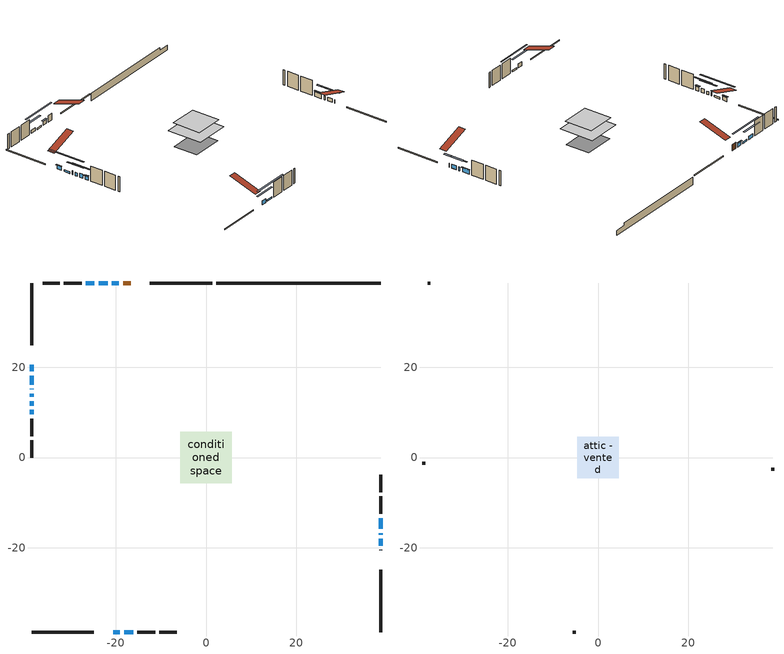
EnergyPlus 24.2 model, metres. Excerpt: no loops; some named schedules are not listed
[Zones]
conditioned space
 floor adiabatic (AdiabaticFloorConstruction): -5.67,-5.67 -5.67,5.67 5.67,5.67 5.67,-5.67 z3.05
 floor foundation (Slab1 construction): -5.08,-4.01 -5.08,4.01 5.08,4.01 5.08,-4.01 z-1.83
 wall outside (RimJoist1 construction): 1.36,38.66 -12.47,38.66 / -38.66,-38.66 -24.83,-38.66 / -38.66,38.66 -38.66,24.83 / 38.66,-38.66 38.66,-24.83 z0.61:0.91
 wall outside (AdiabaticWallConstruction 1): -16.71,38.66 -18.38,38.66 z0.61:2.64
 wall outside (AdiabaticWallConstruction): 38.66,-20.59 38.66,-20.49 / -38.66,20.59 -38.66,19.06 / -38.66,15.18 -38.66,15.08 / 38.66,-19.57 38.66,-18.04 / 38.66,-17.11 38.66,-16.75 z0.61:1.83; -19.31,38.66 -20.83,38.66 / -20.59,-38.66 -19.06,-38.66 / -38.66,12.52 -38.66,11.5 / -38.66,10.57 -38.66,9.55 z0.61:1.88; -21.76,38.66 -23.79,38.66 / -18.14,-38.66 -16.1,-38.66 / -38.66,18.14 -38.66,16.1 z0.61:1.12; 38.66,-15.83 38.66,-13.44 z0.61:2.03; -24.72,38.66 -26.6,38.66 z0.61:1.68; -38.66,14.16 -38.66,13.44 z0.61:1.63
 wall outside (Wall1 construction): -27.53,38.66 -31.46,38.66 / -15.18,-38.66 -11.25,-38.66 / -38.66,8.63 -38.66,4.7 / 38.66,-12.51 38.66,-8.58 z0.61:5.49
 wall outside (Wall2 construction): -32.39,38.66 -36.22,38.66 / -10.32,-38.66 -6.49,-38.66 / -38.66,3.77 -38.66,-0.06 / 38.66,-7.65 38.66,-3.83 z0.61:5.49
 wall foundation (FoundationWall1 construction): 2.29,38.66,-1.83 2.29,38.66,0.61 35.02,38.66,0.61 35.02,38.66,-0.24 38.66,38.66,-0.24 38.66,38.66,-1.83
 window (WindowConstruction 10): 38.66,-20.59 38.66,-20.49 z0.61:1.83
 window (WindowConstruction 7): -19.31,38.66 -20.83,38.66 z0.61:1.88
 window (WindowConstruction 8): -20.59,-38.66 -19.06,-38.66 z0.61:1.88
 window (WindowConstruction 9): -38.66,20.59 -38.66,19.06 z0.61:1.83
 window (WindowConstruction 12): -21.76,38.66 -23.79,38.66 z0.61:1.12
 window (WindowConstruction 13): -18.14,-38.66 -16.11,-38.66 z0.61:1.12
 window (WindowConstruction 14): -38.66,18.14 -38.66,16.11 z0.61:1.12
 window (WindowConstruction 11): -38.66,15.18 -38.66,15.08 z0.61:1.83
 window (WindowConstruction): 38.66,-19.57 38.66,-18.04 z0.61:1.83
 window (WindowConstruction 1): 38.66,-17.11 38.66,-16.76 z0.61:1.83
 window (WindowConstruction 2): 38.66,-15.83 38.66,-13.44 z0.61:2.03
 window (WindowConstruction 3): -24.72,38.66 -26.6,38.66 z0.61:1.68
 window (WindowConstruction 4): -38.66,14.15 -38.66,13.44 z0.61:1.62
 window (WindowConstruction 5): -38.66,12.51 -38.66,11.5 z0.61:1.88
 window (WindowConstruction 6): -38.66,10.57 -38.66,9.56 z0.61:1.88
 door (Door): -16.71,38.66 -18.38,38.66 z0.61:2.64
 ceiling adiabatic (AdiabaticFloorConstruction): 5.67,-5.67 5.67,5.67 -5.67,5.67 -5.67,-5.67 z3.05
attic - vented
 floor to conditioned space (Floor1 construction Reversed): -4.64,-4.64 -4.64,4.64 4.64,4.64 4.64,-4.64 z5.49
 wall outside (Wall3 construction): -37.14,38.66 -37.73,38.66 / -5.56,-38.66 -4.98,-38.66 / -38.66,-0.99 -38.66,-1.57 / 38.66,-2.9 38.66,-2.31 z0.61:5.49
 roof outside (Roof1 construction): -15.79,38.66,5.49 -15.79,29.61,8.5 -13.4,29.61,8.5 -13.4,38.66,5.49; -21.52,-38.66,5.49 -21.52,-29.61,8.5 -23.9,-29.61,8.5 -23.9,-38.66,5.49; -38.66,21.52,5.49 -29.61,21.52,8.5 -29.61,23.9,8.5 -38.66,23.9,5.49; 38.66,-21.52,5.49 29.61,-21.52,8.5 29.61,-23.9,8.5 38.66,-23.9,5.49
shading: -21.03,38.66 -19.11,38.66 -19.11,39.07 -21.03,39.07 z2.08; -16.42,-38.66 -23.23,-38.66 -23.23,-39.07 -16.42,-39.07 z4.52; -38.66,18.86 -38.66,20.79 -39.07,20.79 -39.07,18.86 z2.03; -28.87,38.66 -16.68,38.66 -16.68,39.07 -28.87,39.07 z6.2; -11.02,-38.66 -23.22,-38.66 -23.22,-39.07 -11.02,-39.07 z6.2; -38.66,11.02 -38.66,23.22 -39.07,23.22 -39.07,11.02 z6.2; 38.66,-15.4 38.66,-22.21 39.07,-22.21 39.07,-15.4 z4.47; 38.66,-14.12 38.66,-19.75 39.07,-19.75 39.07,-14.12 z4.47; 38.66,-13.24 38.66,-16.03 39.07,-16.03 39.07,-13.24 z2.23; -29.24,38.66 -22.08,38.66 -22.08,39.07 -29.24,39.07 z4.32; -38.66,10.8 -38.66,16.79 -39.07,16.79 -39.07,10.8 z4.26; -38.66,8.86 -38.66,15.15 -39.07,15.15 -39.07,8.86 z4.52; -38.66,9.35 -38.66,10.77 -39.07,10.77 -39.07,9.35 z2.08
[Building]
Building 1: Terrain=Suburbs
[Site:Location]
Edmonton Intl AP_AB: Latitude {deg}=53.31; Longitude {deg}=-113.58; Time Zone {hr}=-7; Elevation {m}=723; Keep Site Location Information=Yes
[Site:GroundTemperature:Shallow]
-1.56185, -3.61833, -3.78302, -2.80711, 1.11059, 5.01004, 8.39065, 10.5322, 10.7141, 8.97234, 5.67794, 1.89811
[Site:WaterMainsTemperature]
Calculation Method=Schedule; Temperature Schedule=mains temperature schedule
[Material] Roughness=Rough; Thermal Absorptance=0.9
Name | Thickness {m} | Conductivity {W/m-K} | Density {kg/m3} | Specific Heat {J/kg-K} | Solar Absorptance | Visible Absorptance
asphalt or fiberglass shingles | 0.00635 | 0.162714 | 1121.4 | 1465.45 | 0.4 | 0.4
ceiling loosefill ins | 0.169333 | 0.0480833 | 16.02 | 1046.75 | 0.7 | 0.7
ceiling stud and cavity | 0.1397 | 0.0995447 | 65.682 | 1177.47 | 0.7 | 0.7
concrete 4.0 in. | 0.1016 | 1.803125 | 2242.8 | 837.4 | 0.7 | 0.7
concrete 8.0 in. | 0.2032 | 1.803125 | 2242.8 | 837.4 | 0.7 | 0.7
door material | 0.04445 | 0.053851 | 512.64 | 1214.23 | 0.7 | 0.7
exterior vertical ins | 0.0155644 | 0.029427 | 32.04 | 1214.23 | 0.7 | 0.7
floor covering | 0.0127 | 0.0433444 | 54.468 | 1339.84 | 0.6 | 0.6
floor rigid ins; wall rigid ins | 0.512978 | 0.029427 | 32.04 | 1214.23 | 0.7 | 0.7
floor stud and cavity | 0.1397 | 1.75129 | 37.0049 | 1207.88 | 0.7 | 0.7
furniture material conditioned space 1 | 0.1524 | 0.115458 | 640.8 | 1214.23 | 0.6 | 0.6
gypsum board | 0.0127 | 0.160291 | 801 | 837.4 | 0.6 | 0.6
gypsum board 1 | 0.0127 | 0.160291 | 801 | 837.4 | 0.7 | 0.7
osb sheathing 0.5 in. | 0.0127 | 0.115458 | 512.64 | 1214.23 | 0.7 | 0.7
osb sheathing 0.75 in. | 0.01905 | 0.115458 | 512.64 | 1214.23 | 0.7 | 0.7
osb sheathing 2.0 in. | 0.0508 | 0.115458 | 512.64 | 1214.23 | 0.7 | 0.7
rim joist stud and cavity | 0.0508 | 0.0296634 | 125.044 | 1163.47 | 0.6 | 0.6
wall stud and cavity | 0.1397 | 0.0937807 | 139.0536 | 1170.24 | 0.7 | 0.7
wall stud and cavity 1 | 0.1397 | 0.0940029 | 139.0536 | 1170.24 | 0.7 | 0.7
wall stud and cavity 2 | 0.0889 | 6.1454 | 50.32683 | 1063.81 | 0.6 | 0.6
wall stud and cavity 3 | 0.0889 | 0.380278 | 52.3479 | 1209.89 | 0.7 | 0.7
wall stud and cavity 4 | 0.0889 | 0.391764 | 83.0341 | 1211.67 | 0.7 | 0.7
wood siding | 0.0254 | 0.102417 | 544.68 | 1172.36 | 0.4 | 0.4
wood siding 1 | 0.00254 | 0.102417 | 544.68 | 1172.36 | 0.4 | 0.4
wood siding 2; wood siding 3; wood siding 4 | 0.0254 | 0.102417 | 544.68 | 1172.36 | 0.7 | 0.7
[WindowMaterial:SimpleGlazingSystem]
Name | U-Factor {W/m2-K} | Solar Heat Gain Coefficient
WindowMaterial | 1.99979 | 0.45
WindowMaterial 1 | 3.05987 | 0.42
WindowMaterial 10 | 3.26031 | 0.45
WindowMaterial 2 | 1.93733 | 0.46
WindowMaterial 3 | 2.00036 | 0.45
WindowMaterial 4 | 2.97868 | 0.54
WindowMaterial 5 | 2.94348 | 0.59
WindowMaterial 6 | 1.99411 | 0.45
WindowMaterial 7 | 3.27734 | 0.62
WindowMaterial 8 | 3.276206 | 0.41
WindowMaterial 9 | 3.26031 | 0.49
[Construction]
AdiabaticFloorConstruction: floor stud and cavity, floor rigid ins, osb sheathing 0.75 in., floor covering
AdiabaticWallConstruction: wood siding 3, wall rigid ins, wall stud and cavity 3, gypsum board
AdiabaticWallConstruction 1: wood siding 4, wall rigid ins, wall stud and cavity 3, gypsum board
Door: door material
Floor1 construction Reversed: gypsum board, ceiling stud and cavity, ceiling loosefill ins
FoundationWall1 construction: concrete 8.0 in., gypsum board 1
furniture construction conditioned space 1: furniture material conditioned space 1
PartitionWallConstruction: gypsum board, wall stud and cavity 4, gypsum board
RimJoist1 construction: wood siding 2, osb sheathing 2.0 in., rim joist stud and cavity
Roof1 construction: asphalt or fiberglass shingles
Slab1 construction: concrete 4.0 in.
Wall1 construction: wood siding, osb sheathing 0.5 in., wall stud and cavity, gypsum board
Wall2 construction: wood siding, osb sheathing 0.5 in., wall stud and cavity 1, gypsum board
Wall3 construction: wood siding 1, wall stud and cavity 2
WindowConstruction: WindowMaterial
WindowConstruction 1: WindowMaterial 1
WindowConstruction 10; WindowConstruction 11: WindowMaterial 8
WindowConstruction 12; WindowConstruction 13: WindowMaterial 9
WindowConstruction 14: WindowMaterial 10
WindowConstruction 2: WindowMaterial 2
WindowConstruction 3: WindowMaterial 3
WindowConstruction 4: WindowMaterial 4
WindowConstruction 5; WindowConstruction 6: WindowMaterial 5
WindowConstruction 7; WindowConstruction 8: WindowMaterial 6
WindowConstruction 9: WindowMaterial 7
[Zone] Multiplier=1; Part of Total Floor Area=Yes
Name | Volume {m3}
attic - vented | 42.2023
conditioned space | 551
[Space]
Name | Zone | Volume {m3}
attic - vented 1 | attic - vented | 42.2023
conditioned space 1 | conditioned space | 551
[ZoneInfiltration:EffectiveLeakageArea]
infil attic - vented 1: Zone or Space=attic - vented 1; Schedule=Always On Discrete; Effective Air Leakage Area {cm2}=2999.3; Stack Coefficient=0.000548773; Wind Coefficient=1.58276e-05
[ZoneMixing]
whole house fan mix: Zone or Space=attic - vented; Schedule=Always On Continuous; Design Flow Rate Calculation Method=Flow/Zone; Design Flow Rate {m3/s}=0; Source Zone or Space=conditioned space
[SurfaceProperty:ExposedFoundationPerimeter]
Slab1: Exposed Perimeter Calculation Method=TotalExposedPerimeter; Total Exposed Perimeter {m}=36.374
[InternalMass] Zone or ZoneList=conditioned space; Space or SpaceList=conditioned space 1
Name | Construction | Surface Area {m2}
furniture mass conditioned space 1 | furniture construction conditioned space 1 | 84.0802
partition wall mass | PartitionWallConstruction | 210.201
[Lights]
interior lighting: Zone or ZoneList or Space or SpaceList=conditioned space 1; Schedule=interior lighting schedule; Design Level Calculation Method=LightingLevel; Lighting Level {W}=343.2; Return Air Fraction=0; Fraction Radiant=0.6; Fraction Visible=0.2; Fraction Replaceable=1
[People]
occupants: Zone or ZoneList or Space or SpaceList=conditioned space 1; Number of People Schedule=occupants schedule; Number of People Calculation Method=People; Number of People=3; Fraction Radiant=0.314171; Sensible Heat Fraction=0.56303; Activity Level Schedule=occupants activity schedule; Carbon Dioxide Generation Rate {m3/s-W}=0; Enable ASHRAE 55 Comfort Warnings=No; Mean Radiant Temperature Calculation Type=EnclosureAveraged
[ElectricEquipment] Zone or ZoneList or Space or SpaceList=conditioned space 1; Design Level Calculation Method=EquipmentLevel
Name | Schedule | Design Level {W} | Fraction Latent | Fraction Radiant | Fraction Lost
clothes dryer | clothes dryer schedule | 140.772 | 0.015 | 0.081 | 0.85
clothes washer | clothes washer schedule | 32.1985 | 0.03 | 0.162 | 0.7
cooking range | cooking range schedule | 215.147 | 0.08 | 0.432 | 0.2
dishwasher | dishwasher schedule | 66.8632 | 0.3 | 0.18 | 0.4
fridge | fridge schedule | 72.9452 | 0 | 0.6 | 0
mech vent bath fan 0 | mech vent bath fan 0 schedule | 50.2 | 0 | 0 | 1
mech vent bath fan 1 | mech vent bath fan 1 schedule | 50.2 | 0 | 0 | 1
mech vent house fan | mech vent house fan schedule | 0 | 0 | 0 | 1
mech vent house fan cfis | mech vent house fan cfis schedule | 0 | 0 | 0 | 0
mech vent range fan 0 | mech vent range fan 0 schedule | 57 | 0 | 0 | 1
misc plug loads | misc plug loads schedule | 494.7 | 0.045 | 0.513 | 0.1
whole house fan | Always On Discrete | 0 | 0 | 0 | 1
[OtherEquipment] Zone or ZoneList or Space or SpaceList=conditioned space 1; Design Level Calculation Method=EquipmentLevel
Name | Fuel Type | Schedule | Design Level {W} | Fraction Latent | Fraction Radiant | Fraction Lost
clothes dryer 1 | Electricity | clothes dryer schedule | 0 | 0.015 | 0.081 | 0.85
cooking range 1 | Electricity | cooking range schedule | 0 | 0.08 | 0.432 | 0.2
general water use latent | None | general water use schedule | 62.594 | 1 | 0 | 0
general water use sensible | None | general water use schedule | -61.6891 | 0 | 0.6 | 0
mech vent house fan latent load | None | Always On Discrete | 0 | 1 | 0 | 0
mech vent house fan sensible load | None | Always On Discrete | 0 | 0 | 0 | 0
water heater energy adjustment1 | NaturalGas | Always On Discrete | 0.01 | 0 | 0 | 1
[ZoneInfiltration:DesignFlowRate] Zone or ZoneList or Space or SpaceList=conditioned space 1; Schedule=Always On Discrete; Design Flow Rate Calculation Method=Flow/Zone; Design Flow Rate {m3/s}=0
infil flow; natural vent flow; whole house fan flow
[AvailabilityManager:Scheduled]
furnace airloop Availability Manager: Schedule=Always On Discrete
[Foundation:Kiva]
Foundation Kiva 1: Initial Indoor Air Temperature {C}=18; Wall Height Above Grade {m}=0.609996; Wall Depth Below Slab {m}=0.2032; Custom Block Material Name 1=exterior vertical ins; Custom Block Depth 1 {m}=2.43998; Custom Block X Position 1 {m}=0.2159; Custom Block Z Position 1 {m}=0
[Foundation:Kiva:Settings]
Soil Conductivity {W/m-K}=0.849921; Soil Density {kg/m3}=1842.3; Soil Specific Heat {J/kg-K}=418.7; Ground Solar Absorptivity=0.9; Ground Thermal Absorptivity=0.9; Ground Surface Roughness {m}=0.03; Far-Field Width {m}=40; Deep-Ground Boundary Condition=ZeroFlux; Deep-Ground Depth {m}=40; Minimum Cell Dimension {m}=0.2; Maximum Cell Growth Coefficient=3; Simulation Timestep=Timestep
[Exterior:Lights]
exterior lighting: Schedule=exterior lighting schedule; Design Level {W}=75.6
[EnergyManagementSystem:GlobalVariable]
furnace_airloop_Fan_RTF
infil_program_Qfan
infil_program_Qinf
natural_vent_program_Qnv
natural_vent_program_Qwhf
[EnergyManagementSystem:Sensor]
Name | Output:Variable or Output:Meter Index Key | Output:Variable or Output:Meter
airflow_gain | infil flow | Infiltration Sensible Heat Gain Energy
airflow_gain_1 | natural vent flow | Infiltration Sensible Heat Gain Energy
airflow_gain_2 | whole house fan flow | Infiltration Sensible Heat Gain Energy
airflow_loss | infil flow | Infiltration Sensible Heat Loss Energy
airflow_loss_1 | natural vent flow | Infiltration Sensible Heat Loss Energy
airflow_loss_2 | whole house fan flow | Infiltration Sensible Heat Loss Energy
clg_load_cond |  | Cooling:EnergyTransfer:Zone:CONDITIONED SPACE
clg_sp_s; clg_sp_s_1 | cooling setpoint | Schedule Value
clothes_dryer_exhaust_0_sch_s | clothes dryer exhaust 0 schedule | Schedule Value
cool_season | cooling season schedule | Schedule Value
htg_load_cond |  | Heating:EnergyTransfer:Zone:CONDITIONED SPACE
htg_sp_s; htg_sp_s_1 | heating setpoint | Schedule Value
ig_ee_conv | clothes dryer | Electric Equipment Convective Heating Energy
ig_ee_conv_2 | cooking range | Electric Equipment Convective Heating Energy
ig_ee_conv_4 | fridge | Electric Equipment Convective Heating Energy
ig_ee_conv_5 | misc plug loads | Electric Equipment Convective Heating Energy
ig_ee_conv_6 | whole house fan | Electric Equipment Convective Heating Energy
ig_ee_rad | clothes dryer | Electric Equipment Radiant Heating Energy
ig_ee_rad_2 | cooking range | Electric Equipment Radiant Heating Energy
ig_ee_rad_4 | fridge | Electric Equipment Radiant Heating Energy
ig_ee_rad_5 | misc plug loads | Electric Equipment Radiant Heating Energy
ig_ee_rad_6 | whole house fan | Electric Equipment Radiant Heating Energy
ig_lgt_conv | interior lighting | Lights Convective Heating Energy
ig_lgt_rad | interior lighting | Lights Radiant Heating Energy
ig_lgt_vis | interior lighting | Lights Visible Radiation Heating Energy
ig_oe_conv | clothes dryer 1 | Other Equipment Convective Heating Energy
ig_oe_conv_1 | cooking range 1 | Other Equipment Convective Heating Energy
ig_oe_conv_2 | general water use latent | Other Equipment Convective Heating Energy
ig_oe_conv_3 | general water use sensible | Other Equipment Convective Heating Energy
ig_oe_conv_4 | water heater energy adjustment1 | Other Equipment Convective Heating Energy
ig_oe_rad | clothes dryer 1 | Other Equipment Radiant Heating Energy
ig_oe_rad_1 | cooking range 1 | Other Equipment Radiant Heating Energy
ig_oe_rad_2 | general water use latent | Other Equipment Radiant Heating Energy
ig_oe_rad_3 | general water use sensible | Other Equipment Radiant Heating Energy
ig_oe_rad_4 | water heater energy adjustment1 | Other Equipment Radiant Heating Energy
ig_ppl_conv | occupants | People Convective Heating Energy
ig_ppl_rad | occupants | People Radiant Heating Energy
im_conv | furniture mass conditioned space 1 | Surface Inside Face Convection Heat Gain Energy
im_conv_1 | partition wall mass | Surface Inside Face Convection Heat Gain Energy
im_ig | furniture mass conditioned space 1 | Surface Inside Face Internal Gains Radiation Heat Gain Energy
im_ig_1 | partition wall mass | Surface Inside Face Internal Gains Radiation Heat Gain Energy
im_lgt | furniture mass conditioned space 1 | Surface Inside Face Lights Radiation Heat Gain Energy
im_lgt_1 | partition wall mass | Surface Inside Face Lights Radiation Heat Gain Energy
im_sol | furniture mass conditioned space 1 | Surface Inside Face Solar Radiation Heat Gain Energy
im_sol_1 | partition wall mass | Surface Inside Face Solar Radiation Heat Gain Energy
im_surf | furniture mass conditioned space 1 | Surface Inside Face Net Surface Thermal Radiation Heat Gain Energy
im_surf_1 | partition wall mass | Surface Inside Face Net Surface Thermal Radiation Heat Gain Energy
mech_vent_bath_fan_0_sch_s | mech vent bath fan 0 schedule | Schedule Value
mech_vent_bath_fan_1_sch_s | mech vent bath fan 1 schedule | Schedule Value
mech_vent_range_fan_0_sch_s | mech vent range fan 0 schedule | Schedule Value
mv_conv | mech vent bath fan 0 | Electric Equipment Convective Heating Energy
mv_conv_1 | mech vent bath fan 1 | Electric Equipment Convective Heating Energy
mv_conv_2 | mech vent house fan | Electric Equipment Convective Heating Energy
mv_conv_3 | mech vent house fan cfis | Electric Equipment Convective Heating Energy
mv_conv_4 | mech vent range fan 0 | Electric Equipment Convective Heating Energy
mv_conv_5 | mech vent house fan latent load | Other Equipment Convective Heating Energy
mv_conv_6 | mech vent house fan sensible load | Other Equipment Convective Heating Energy
mv_rad | mech vent bath fan 0 | Electric Equipment Radiant Heating Energy
mv_rad_1 | mech vent bath fan 1 | Electric Equipment Radiant Heating Energy
mv_rad_2 | mech vent house fan | Electric Equipment Radiant Heating Energy
mv_rad_3 | mech vent house fan cfis | Electric Equipment Radiant Heating Energy
mv_rad_4 | mech vent range fan 0 | Electric Equipment Radiant Heating Energy
mv_rad_5 | mech vent house fan latent load | Other Equipment Radiant Heating Energy
mv_rad_6 | mech vent house fan sensible load | Other Equipment Radiant Heating Energy
natural_vent_s | natural vent schedule | Schedule Value
out_pb_s |  | Site Outdoor Air Barometric Pressure
out_wt_s |  | Site Outdoor Air Humidity Ratio
site_vw_s |  | Site Wind Speed
ss_back_out | Window1 | Surface Window Shortwave from Zone Back Out Window Heat Transfer Rate
ss_back_out_1 | Window10 | Surface Window Shortwave from Zone Back Out Window Heat Transfer Rate
ss_back_out_10 | Window5 | Surface Window Shortwave from Zone Back Out Window Heat Transfer Rate
ss_back_out_11 | Window6 | Surface Window Shortwave from Zone Back Out Window Heat Transfer Rate
ss_back_out_12 | Window7 | Surface Window Shortwave from Zone Back Out Window Heat Transfer Rate
ss_back_out_13 | Window8 | Surface Window Shortwave from Zone Back Out Window Heat Transfer Rate
ss_back_out_14 | Window9 | Surface Window Shortwave from Zone Back Out Window Heat Transfer Rate
ss_back_out_2 | Window11 | Surface Window Shortwave from Zone Back Out Window Heat Transfer Rate
ss_back_out_3 | Window12 | Surface Window Shortwave from Zone Back Out Window Heat Transfer Rate
ss_back_out_4 | Window13 | Surface Window Shortwave from Zone Back Out Window Heat Transfer Rate
ss_back_out_5 | Window15 | Surface Window Shortwave from Zone Back Out Window Heat Transfer Rate
ss_back_out_6 | Window17 | Surface Window Shortwave from Zone Back Out Window Heat Transfer Rate
ss_back_out_7 | Window2 | Surface Window Shortwave from Zone Back Out Window Heat Transfer Rate
ss_back_out_8 | Window3 | Surface Window Shortwave from Zone Back Out Window Heat Transfer Rate
ss_back_out_9 | Window4 | Surface Window Shortwave from Zone Back Out Window Heat Transfer Rate
ss_conv | Door1 | Surface Inside Face Convection Heat Gain Energy
ss_conv_1 | Window1 | Surface Inside Face Convection Heat Gain Energy
ss_conv_10 | Window4 | Surface Inside Face Convection Heat Gain Energy
ss_conv_11 | Window5 | Surface Inside Face Convection Heat Gain Energy
ss_conv_12 | Window6 | Surface Inside Face Convection Heat Gain Energy
ss_conv_13 | Window7 | Surface Inside Face Convection Heat Gain Energy
ss_conv_14 | Window8 | Surface Inside Face Convection Heat Gain Energy
ss_conv_15 | Window9 | Surface Inside Face Convection Heat Gain Energy
ss_conv_2 | Window10 | Surface Inside Face Convection Heat Gain Energy
ss_conv_3 | Window11 | Surface Inside Face Convection Heat Gain Energy
ss_conv_4 | Window12 | Surface Inside Face Convection Heat Gain Energy
ss_conv_5 | Window13 | Surface Inside Face Convection Heat Gain Energy
ss_conv_6 | Window15 | Surface Inside Face Convection Heat Gain Energy
ss_conv_7 | Window17 | Surface Inside Face Convection Heat Gain Energy
ss_conv_8 | Window2 | Surface Inside Face Convection Heat Gain Energy
ss_conv_9 | Window3 | Surface Inside Face Convection Heat Gain Energy
ss_ig | Door1 | Surface Inside Face Internal Gains Radiation Heat Gain Energy
ss_ig_1 | Window1 | Surface Inside Face Internal Gains Radiation Heat Gain Energy
ss_ig_10 | Window4 | Surface Inside Face Internal Gains Radiation Heat Gain Energy
ss_ig_11 | Window5 | Surface Inside Face Internal Gains Radiation Heat Gain Energy
ss_ig_12 | Window6 | Surface Inside Face Internal Gains Radiation Heat Gain Energy
ss_ig_13 | Window7 | Surface Inside Face Internal Gains Radiation Heat Gain Energy
ss_ig_14 | Window8 | Surface Inside Face Internal Gains Radiation Heat Gain Energy
ss_ig_15 | Window9 | Surface Inside Face Internal Gains Radiation Heat Gain Energy
ss_ig_2 | Window10 | Surface Inside Face Internal Gains Radiation Heat Gain Energy
ss_ig_3 | Window11 | Surface Inside Face Internal Gains Radiation Heat Gain Energy
ss_ig_4 | Window12 | Surface Inside Face Internal Gains Radiation Heat Gain Energy
ss_ig_5 | Window13 | Surface Inside Face Internal Gains Radiation Heat Gain Energy
ss_ig_6 | Window15 | Surface Inside Face Internal Gains Radiation Heat Gain Energy
ss_ig_7 | Window17 | Surface Inside Face Internal Gains Radiation Heat Gain Energy
ss_ig_8 | Window2 | Surface Inside Face Internal Gains Radiation Heat Gain Energy
ss_ig_9 | Window3 | Surface Inside Face Internal Gains Radiation Heat Gain Energy
ss_lgt | Door1 | Surface Inside Face Lights Radiation Heat Gain Energy
ss_sol | Door1 | Surface Inside Face Solar Radiation Heat Gain Energy
ss_surf | Door1 | Surface Inside Face Net Surface Thermal Radiation Heat Gain Energy
ss_surf_1 | Window1 | Surface Inside Face Net Surface Thermal Radiation Heat Gain Energy
ss_surf_10 | Window4 | Surface Inside Face Net Surface Thermal Radiation Heat Gain Energy
ss_surf_11 | Window5 | Surface Inside Face Net Surface Thermal Radiation Heat Gain Energy
ss_surf_12 | Window6 | Surface Inside Face Net Surface Thermal Radiation Heat Gain Energy
ss_surf_13 | Window7 | Surface Inside Face Net Surface Thermal Radiation Heat Gain Energy
ss_surf_14 | Window8 | Surface Inside Face Net Surface Thermal Radiation Heat Gain Energy
ss_surf_15 | Window9 | Surface Inside Face Net Surface Thermal Radiation Heat Gain Energy
ss_surf_2 | Window10 | Surface Inside Face Net Surface Thermal Radiation Heat Gain Energy
ss_surf_3 | Window11 | Surface Inside Face Net Surface Thermal Radiation Heat Gain Energy
ss_surf_4 | Window12 | Surface Inside Face Net Surface Thermal Radiation Heat Gain Energy
ss_surf_5 | Window13 | Surface Inside Face Net Surface Thermal Radiation Heat Gain Energy
ss_surf_6 | Window15 | Surface Inside Face Net Surface Thermal Radiation Heat Gain Energy
ss_surf_7 | Window17 | Surface Inside Face Net Surface Thermal Radiation Heat Gain Energy
ss_surf_8 | Window2 | Surface Inside Face Net Surface Thermal Radiation Heat Gain Energy
ss_surf_9 | Window3 | Surface Inside Face Net Surface Thermal Radiation Heat Gain Energy
ss_trans_in | Window1 | Surface Window Transmitted Solar Radiation Rate
ss_trans_in_1 | Window10 | Surface Window Transmitted Solar Radiation Rate
ss_trans_in_10 | Window5 | Surface Window Transmitted Solar Radiation Rate
ss_trans_in_11 | Window6 | Surface Window Transmitted Solar Radiation Rate
ss_trans_in_12 | Window7 | Surface Window Transmitted Solar Radiation Rate
ss_trans_in_13 | Window8 | Surface Window Transmitted Solar Radiation Rate
ss_trans_in_14 | Window9 | Surface Window Transmitted Solar Radiation Rate
ss_trans_in_2 | Window11 | Surface Window Transmitted Solar Radiation Rate
ss_trans_in_3 | Window12 | Surface Window Transmitted Solar Radiation Rate
ss_trans_in_4 | Window13 | Surface Window Transmitted Solar Radiation Rate
